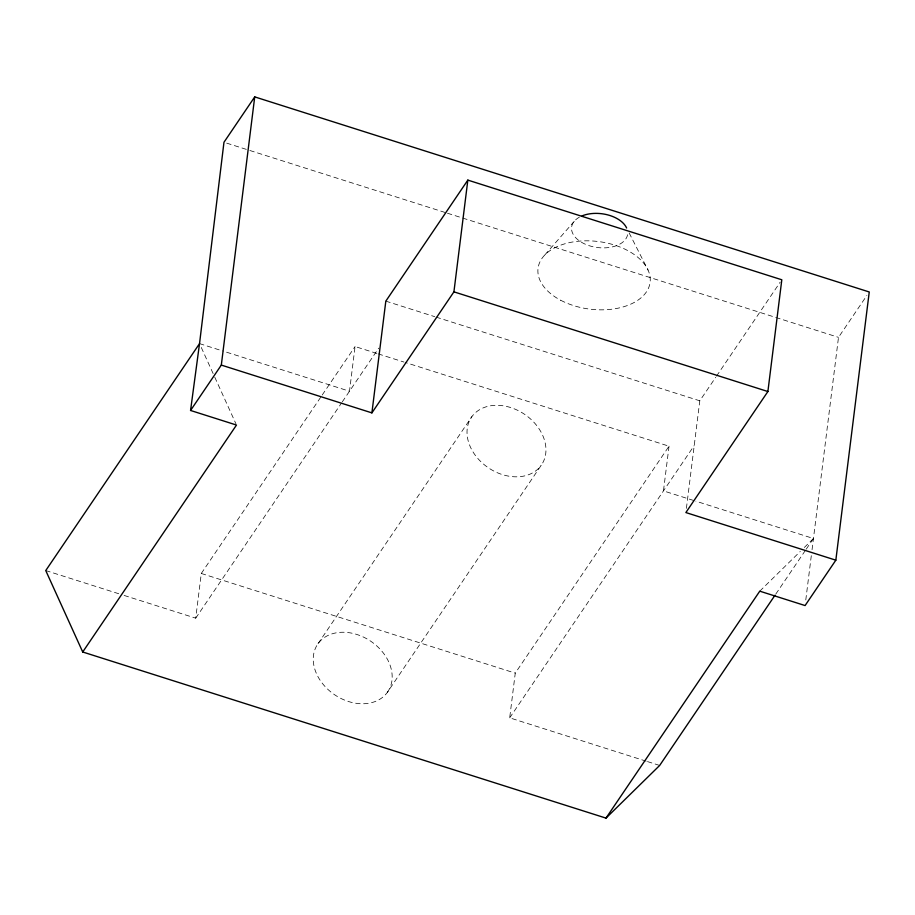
<?xml version="1.0" encoding="UTF-8"?>
<svg xmlns="http://www.w3.org/2000/svg" width="915" height="915" viewBox="0 0 915 915"><rect width="100%" height="100%" fill="white"/><g stroke="black" fill="none" stroke-linecap="round" stroke-linejoin="round"><path stroke-width="0.69" stroke-dasharray="4.58 3.43" d="M124.12 595.436L195.719 618.163L201.289 573.465L321.428 396.172M376.82 353.43L355.066 346.522L349.496 391.231L222.494 350.903M646.15 761.166L509.689 717.84L515.259 673.143L669.037 446.2L405.356 362.489M669.037 446.2L663.467 490.897L694.542 500.768M686.399 508.374L699.792 400.816L715.713 377.312M805.783 599.977L811.353 555.268M812.051 549.686L838.495 337.361L866.882 295.465M322.229 394.983L355.066 346.522M195.719 618.163L341.489 403.046M342.29 401.868L378.684 348.169M318.043 643.668L471.82 416.725M387.365 692.346A42.353 32.288 34.1 0 0 351.726 633.146A42.353 32.288 34.1 0 0 319.026 678.53A42.353 32.288 34.1 0 0 387.365 692.346L541.142 465.403A42.353 32.288 34.1 0 0 505.503 406.203A42.353 32.288 34.1 0 0 472.803 451.587A42.353 32.288 34.1 0 0 541.142 465.403M716.514 376.134L780.209 282.129M509.689 717.84L694.222 445.514M775.794 594.064L805.429 550.327M806.229 549.149L813.435 538.512L695.892 501.191M544.86 254.908L575.032 220.424M759.77 591.17L800.282 551.425M804.331 547.456L813.435 538.512M226.691 143.14L248.491 150.06M249.864 150.495L446.074 212.783M447.435 213.218L838.495 337.361M385.821 301.138L434.751 316.67M436.112 317.105L699.792 400.816M378.169 353.865L403.995 362.066M199.527 343.617L221.144 350.479M201.289 573.465L515.259 673.143M45.75 570.56L118.71 593.721M647.5 761.589L659.658 765.455M629.154 232.959L648.06 270.085M201.289 347.494L214.202 375.928M214.785 377.22L235.91 423.759M627.564 234.732A28.239 17.03 7.1 0 1 587.693 245.186A28.239 17.03 7.1 0 1 579.389 217.164M560.712 300.257A56.478 34.072 7.1 0 0 649.913 283.547A56.478 34.072 7.1 0 0 571.566 242.189A56.478 34.072 7.1 0 0 560.712 300.257"/><path stroke-width="1.37" d="M199.527 343.617L223.969 142.271L254.725 96.887L869.25 291.976L835.841 560.174L805.086 605.558L759.77 591.17L605.993 818.113L82.716 651.995L45.75 570.56L199.527 343.617L190.56 410.469L236.493 425.052L82.716 651.995M190.56 410.469L221.316 365.085L254.725 96.887M221.316 365.085L371.902 412.882L385.821 301.138L467.84 180.106L781.81 279.773L767.891 391.529L685.873 512.56L835.841 560.174M371.902 412.882L453.92 291.851L467.84 180.106M774.994 595.242L659.658 765.455L605.993 818.113M453.92 291.851L767.891 391.529M582.1 215.871A28.239 17.03 7.1 0 1 626.626 228.007"/></g></svg>
